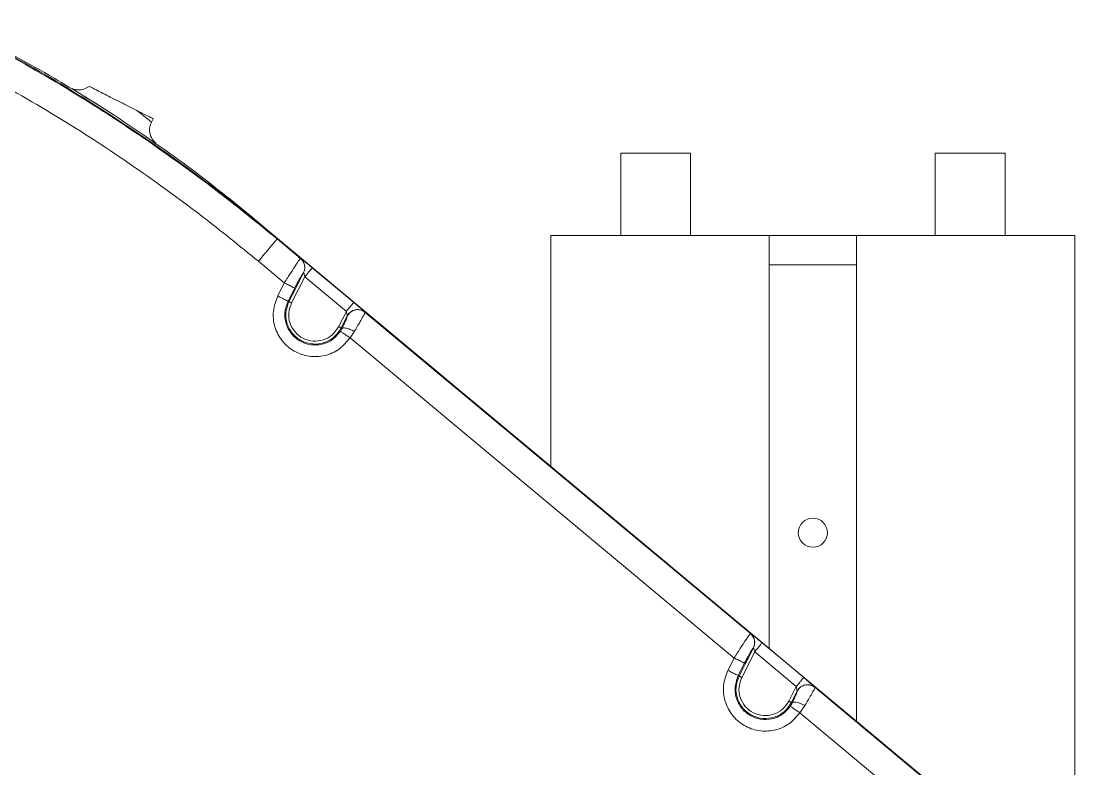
# Model space of a CAD drawing. Header units: millimetres. Extents: x 169 to 14583, y -399 to 10804.
# Drawn here: x 2968.3 to 3149.3, y 2747 to 2875.4 of the extents above; entities that cross this region are included whole.
import ezdxf

# ---------------------------------------------------------------- set-up
doc = ezdxf.new("R2010")
doc.units = ezdxf.units.MM
doc.header["$LTSCALE"] = 35

msp = doc.modelspace()

# ---------------------------------------------------------------- linework, layer by layer
at = {"color": 7, "linetype": 'Continuous', "lineweight": 18}
for p, q in [((2977.248, 2863.742), (2977.252, 2863.74)), ((2984.252, 2859.272), (2984.137, 2859.347)), ((2990.724, 2858.054), (2991.017, 2858.633)), ((2991.382, 2854.482), (2991.406, 2854.466)), ((3071.313, 2852.706), (3071.313, 2838.564)), ((3083.313, 2852.706), (3071.313, 2852.706)), ((3083.313, 2838.564), (3083.313, 2852.706)), ((3125.313, 2852.706), (3125.313, 2838.564)), ((3137.313, 2852.706), (3125.313, 2852.706)), ((3137.313, 2838.564), (3137.313, 2852.706)), ((3012.11, 2838.321), (3008.002, 2841.745)), ((3012.37, 2838.087), (3012.292, 2837.994)), ((3012.292, 2837.994), (3016.328, 2834.63)), ((3012.37, 2838.087), (3147.585, 2725.384)), ((3059.313, 2838.564), (3059.313, 2798.977)), ((3096.813, 2838.564), (3059.313, 2838.564)), ((3096.813, 2838.564), (3111.813, 2838.564)), ((3096.813, 2833.564), (3096.813, 2838.564)), ((3149.313, 2838.564), (3111.813, 2838.564)), ((3111.813, 2838.564), (3111.813, 2833.564)), ((3149.313, 2723.768), (3149.313, 2838.564)), ((3016.328, 2834.63), (3016.339, 2834.628)), ((3009.092, 2834.155), (3013.539, 2830.448)), ((3111.813, 2833.564), (3096.813, 2833.564)), ((3096.813, 2767.72), (3096.813, 2833.564)), ((3111.813, 2755.218), (3111.813, 2833.564)), ((3017.056, 2831.509), (3014.782, 2827.01)), ((3017.056, 2831.509), (3024.191, 2825.561)), ((3012.408, 2828.21), (3013.539, 2830.448)), ((3015.321, 2829.547), (3014.19, 2827.309)), ((3014.19, 2827.309), (3014.337, 2827.235)), ((3024.191, 2825.561), (3022.86, 2822.927)), ((3027.411, 2825.4), (3027.417, 2825.387)), ((3027.417, 2825.387), (3093.587, 2770.234)), ((3023.306, 2822.702), (3023.447, 2822.631)), ((3025.567, 2822.134), (3024.834, 2821.033)), ((3024.834, 2821.033), (3090.798, 2766.052)), ((3093.587, 2770.234), (3093.598, 2770.232)), ((3089.724, 2763.925), (3090.798, 2766.052)), ((3094.315, 2767.112), (3092.098, 2762.725)), ((3094.315, 2767.112), (3101.451, 2761.165)), ((3092.581, 2765.151), (3091.506, 2763.025)), ((3091.506, 2763.025), (3091.653, 2762.951)), ((3101.451, 2761.165), (3100.176, 2758.643)), ((3104.67, 2761.003), (3104.676, 2760.991)), ((3104.676, 2760.991), (3147.507, 2725.291)), ((3102.933, 2757.912), (3102.082, 2756.647)), ((3102.082, 2756.647), (3144.307, 2721.452))]:
    msp.add_line(p, q, dxfattribs=at)
at = {"color": 7, "linetype": 'Continuous', "lineweight": 18, "flags": 128}
for points in [[(3018.336, 2833.044), (3022.332, 2829.714), (3025.471, 2827.097)], [(3016.842, 2832.192), (3015.439, 2829.416), (3014.337, 2827.235)], [(3016.83, 2832.194), (3016.837, 2832.192), (3016.842, 2832.192)], [(3024.348, 2824.765), (3023.765, 2823.61), (3023.306, 2822.702)], [(3024.348, 2824.765), (3024.352, 2824.758), (3024.354, 2824.753)], [(3094.101, 2767.795), (3092.73, 2765.082), (3091.653, 2762.951)], [(3094.09, 2767.797), (3094.096, 2767.796), (3094.101, 2767.795)], [(3095.595, 2768.648), (3099.591, 2765.318), (3102.731, 2762.701)], [(3101.608, 2760.369), (3101.056, 2759.276), (3100.622, 2758.418)], [(3101.608, 2760.369), (3101.611, 2760.362), (3101.614, 2760.356)], [(3100.622, 2758.418), (3100.7, 2758.378), (3100.762, 2758.347)]]:
    msp.add_lwpolyline(points, dxfattribs=at)
at = {"color": 7, "linetype": 'Continuous', "lineweight": 18}
msp.add_circle((3104.313, 2787.564), 2.5, dxfattribs=at)
for points in [[(2955.61, 2875.387), (2960.631, 2872.747), (2970.673, 2867.465), (2985.125, 2858.464), (2999.121, 2848.77), (3007.954, 2841.648), (3012.37, 2838.087)], [(3023.163, 2822.127), (3022.744, 2821.619), (3021.905, 2820.602), (3020.045, 2819.804), (3018.055, 2819.709), (3016.163, 2820.367), (3014.648, 2821.677), (3013.736, 2823.447), (3013.498, 2825.457), (3013.959, 2826.692), (3014.19, 2827.309)], [(3100.43, 2757.769), (3100.005, 2757.27), (3099.154, 2756.273), (3097.294, 2755.505), (3095.315, 2755.434), (3093.441, 2756.106), (3091.944, 2757.42), (3091.047, 2759.185), (3090.817, 2761.184), (3091.276, 2762.411), (3091.506, 2763.025)], [(3070.805, 2638.532), (3064.418, 2644.397), (3051.643, 2656.125), (3031.701, 2672.838), (3011.221, 2688.88), (2990.17, 2704.168), (2968.593, 2718.704), (2946.503, 2732.445), (2923.968, 2745.45), (2908.571, 2753.431), (2900.873, 2757.422)]]:
    msp.add_open_spline(points, degree=3, dxfattribs=at)
for points, knots in [([(2960.7, 2872.83), (2965.174, 2870.483), (2973.162, 2866.293), (2980.783, 2861.47), (2984.137, 2859.347)], [0, 0, 0, 0, 0.55998558, 1, 1, 1, 1]), ([(2964.632, 2870.495), (2969.319, 2867.827), (2978.693, 2862.49), (2991.208, 2854.166), (3002.429, 2846.014), (3009.005, 2840.667), (3012.292, 2837.994)], [0, 0, 0, 0, 0.2799943, 0.5599886, 0.7799943, 1, 1, 1, 1]), ([(2962.451, 2865.991), (2967.036, 2863.375), (2976.208, 2858.143), (2988.455, 2849.988), (2999.438, 2842.006), (3005.874, 2836.772), (3009.092, 2834.155)], [0, 0, 0, 0, 0.2799941, 0.5599888, 0.7799945, 1, 1, 1, 1]), ([(2977.035, 2863.793), (2977.094, 2863.758), (2977.3, 2863.634), (2978.841, 2862.697), (2980.743, 2861.524), (2982.065, 2860.674), (2982.412, 2860.451)], [0, 0, 0, 0, 0.1446488, 0.5092013, 0.8711325, 1, 1, 1, 1]), ([(2980.029, 2864.182), (2979.734, 2864.001), (2979.143, 2863.64), (2978.185, 2863.551), (2977.549, 2863.615), (2977.293, 2863.732), (2977.272, 2863.742)], [0, 0, 0, 0, 0.3535615, 0.70838555, 0.97547827, 1, 1, 1, 1]), ([(2977.718, 2863.647), (2977.587, 2863.656), (2977.432, 2863.667), (2977.293, 2863.732), (2977.272, 2863.742)], [0, 0, 0, 0, 0.8448662, 1, 1, 1, 1]), ([(2988.212, 2860.046), (2987.768, 2860.271), (2986.881, 2860.719), (2985.419, 2861.458), (2983.985, 2862.182), (2982.673, 2862.845), (2981.557, 2863.409), (2980.699, 2863.843), (2980.132, 2864.13), (2980.064, 2864.164), (2980.029, 2864.182)], [0, 0, 0, 0, 0.1281876, 0.256222, 0.3824911, 0.5079715, 0.6292184, 0.7531583, 0.8766335, 1, 1, 1, 1]), ([(2990.726, 2858.058), (2990.683, 2858.093), (2990.596, 2858.163), (2989.833, 2858.783), (2988.826, 2859.567), (2988.212, 2860.046)], [0, 0, 0, 0, 0.27957957, 0.55987093, 1, 1, 1, 1]), ([(2988.212, 2860.046), (2988.612, 2859.844), (2989.419, 2859.436), (2990.292, 2858.995), (2990.904, 2858.686), (2990.978, 2858.648), (2991.015, 2858.63)], [0, 0, 0, 0, 0.2475419, 0.4996674, 0.7520196, 1, 1, 1, 1]), ([(2984.252, 2859.272), (2988.825, 2856.189), (2996.992, 2850.682), (3004.638, 2844.476), (3008.002, 2841.745)], [0, 0, 0, 0, 0.5599828, 1, 1, 1, 1]), ([(2991.496, 2854.443), (2991.264, 2854.653), (2990.723, 2855.146), (2990.39, 2856.18), (2990.387, 2857.218), (2990.616, 2857.785), (2990.726, 2858.058)], [0, 0, 0, 0, 0.232327, 0.5437515, 0.7811384, 1, 1, 1, 1]), ([(3012.292, 2837.994), (3012.222, 2837.91), (3012.081, 2837.741), (3011.224, 2836.712), (3010.181, 2835.461), (3009.455, 2834.59), (3009.092, 2834.155)], [0, 0, 0, 0, 0.27963161, 0.55926324, 0.77963162, 1, 1, 1, 1]), ([(3013.539, 2830.448), (3013.736, 2830.763), (3014.114, 2831.366), (3014.782, 2832.41), (3015.502, 2833.517), (3016.141, 2834.443), (3016.266, 2834.569), (3016.328, 2834.63)], [0, 0, 0, 0, 0.1440622, 0.2762293, 0.5040607, 0.7550786, 1, 1, 1, 1]), ([(3016.328, 2834.63), (3016.503, 2834.449), (3016.852, 2834.085), (3017.056, 2833.397), (3017.051, 2832.745), (3016.904, 2832.377), (3016.83, 2832.194)], [0, 0, 0, 0, 0.2797215, 0.5594431, 0.7797215, 1, 1, 1, 1]), ([(3016.339, 2834.628), (3016.514, 2834.446), (3016.87, 2834.075), (3017.073, 2833.372), (3017.057, 2832.72), (3016.912, 2832.364), (3016.842, 2832.192)], [0, 0, 0, 0, 0.2801303, 0.5706515, 0.7930128, 1, 1, 1, 1]), ([(3016.339, 2834.628), (3016.391, 2834.596), (3016.497, 2834.532), (3017.03, 2834.114), (3017.67, 2833.596), (3018.113, 2833.229), (3018.336, 2833.044)], [0, 0, 0, 0, 0.272346, 0.5508375, 0.7736476, 1, 1, 1, 1]), ([(3018.336, 2833.044), (3018.308, 2833.011), (3018.251, 2832.943), (3017.909, 2832.532), (3017.492, 2832.031), (3017.201, 2831.683), (3017.056, 2831.509)], [0, 0, 0, 0, 0.2796315, 0.559263, 0.7796316, 1, 1, 1, 1]), ([(3015.321, 2829.547), (3015.522, 2829.938), (3015.922, 2830.718), (3016.409, 2831.591), (3016.728, 2832.11), (3016.796, 2832.166), (3016.83, 2832.194)], [0, 0, 0, 0, 0.2809771, 0.5607439, 0.7804724, 1, 1, 1, 1]), ([(3016.842, 2832.192), (3016.845, 2832.19), (3016.851, 2832.187), (3016.877, 2832.132), (3016.923, 2831.996), (3016.989, 2831.77), (3017.033, 2831.598), (3017.056, 2831.509)], [0, 0, 0, 0, 0.102111, 0.207338, 0.4390144, 0.7067815, 1, 1, 1, 1]), ([(3013.539, 2830.448), (3013.784, 2830.324), (3014.293, 2830.067), (3014.879, 2829.771), (3015.236, 2829.59), (3015.294, 2829.561), (3015.321, 2829.547)], [0, 0, 0, 0, 0.27091477, 0.56226065, 0.78908349, 1, 1, 1, 1]), ([(3024.834, 2821.033), (3024.253, 2820.33), (3023.091, 2818.922), (3020.516, 2817.815), (3017.761, 2817.685), (3015.14, 2818.595), (3013.043, 2820.41), (3011.779, 2822.861), (3011.449, 2825.645), (3012.088, 2827.355), (3012.408, 2828.21)], [0, 0, 0, 0, 0.1250078, 0.2499983, 0.3749941, 0.4999966, 0.6249983, 0.749994, 0.8749421, 1, 1, 1, 1]), ([(3012.408, 2828.21), (3012.661, 2828.082), (3013.167, 2827.826), (3013.743, 2827.535), (3014.101, 2827.354), (3014.16, 2827.324), (3014.19, 2827.309)], [0, 0, 0, 0, 0.2796438, 0.5592878, 0.7796441, 1, 1, 1, 1]), ([(3023.306, 2822.702), (3022.942, 2822.149), (3022.214, 2821.044), (3020.422, 2820.075), (3018.436, 2819.827), (3016.496, 2820.367), (3014.91, 2821.609), (3013.932, 2823.355), (3013.649, 2825.372), (3014.107, 2826.614), (3014.337, 2827.235)], [0, 0, 0, 0, 0.125, 0.25, 0.3750001, 0.5, 0.6249999, 0.75, 0.875, 1, 1, 1, 1]), ([(3014.782, 2827.01), (3014.576, 2826.451), (3014.164, 2825.332), (3014.417, 2823.515), (3015.299, 2821.943), (3016.727, 2820.824), (3018.474, 2820.339), (3020.263, 2820.561), (3021.876, 2821.433), (3022.532, 2822.429), (3022.86, 2822.927)], [0, 0, 0, 0, 0.1250138, 0.2499976, 0.3749934, 0.4999935, 0.6249893, 0.7499895, 0.8749111, 1, 1, 1, 1]), ([(3014.337, 2827.235), (3014.348, 2827.23), (3014.37, 2827.218), (3014.49, 2827.158), (3014.633, 2827.085), (3014.733, 2827.035), (3014.782, 2827.01)], [0, 0, 0, 0, 0.27964182, 0.55928722, 0.77964357, 1, 1, 1, 1]), ([(3025.471, 2827.097), (3025.443, 2827.063), (3025.385, 2826.993), (3025.026, 2826.563), (3024.604, 2826.056), (3024.324, 2825.721), (3024.191, 2825.561)], [0, 0, 0, 0, 0.2811087, 0.5753863, 0.7979753, 1, 1, 1, 1]), ([(3025.471, 2827.097), (3025.751, 2826.862), (3026.307, 2826.396), (3026.903, 2825.88), (3027.098, 2825.702), (3027.163, 2825.643)], [0, 0, 0, 0, 0.4048865, 0.8038985, 1, 1, 1, 1]), ([(3024.191, 2825.561), (3024.217, 2825.458), (3024.266, 2825.257), (3024.317, 2825.009), (3024.348, 2824.831), (3024.348, 2824.786), (3024.348, 2824.765)], [0, 0, 0, 0, 0.3164834, 0.6133292, 0.8194465, 1, 1, 1, 1]), ([(3027.411, 2825.4), (3027.122, 2825.576), (3026.543, 2825.927), (3025.566, 2825.843), (3024.788, 2825.428), (3024.495, 2824.986), (3024.348, 2824.765)], [0, 0, 0, 0, 0.2795018, 0.5590034, 0.7795016, 1, 1, 1, 1]), ([(3024.354, 2824.753), (3024.551, 2825.029), (3024.943, 2825.582), (3025.872, 2825.893), (3026.751, 2825.822), (3027.195, 2825.532), (3027.417, 2825.387)], [0, 0, 0, 0, 0.27950177, 0.5590034, 0.77950171, 1, 1, 1, 1]), ([(3027.417, 2825.387), (3027.398, 2825.326), (3027.359, 2825.198), (3026.981, 2824.513), (3026.396, 2823.497), (3025.868, 2822.63), (3025.567, 2822.134)], [0, 0, 0, 0, 0.2395675, 0.4969322, 0.7119654, 1, 1, 1, 1]), ([(3027.163, 2825.643), (3027.205, 2825.604), (3027.365, 2825.46), (3027.392, 2825.425), (3027.411, 2825.4)], [0, 0, 0, 0, 0.2661359, 1, 1, 1, 1]), ([(3024.354, 2824.753), (3024.347, 2824.697), (3024.333, 2824.585), (3024.105, 2824.034), (3023.802, 2823.365), (3023.566, 2822.876), (3023.447, 2822.631)], [0, 0, 0, 0, 0.2785628, 0.5581107, 0.7788705, 1, 1, 1, 1]), ([(3022.86, 2822.927), (3022.924, 2822.895), (3023.05, 2822.831), (3023.194, 2822.759), (3023.284, 2822.714), (3023.298, 2822.706), (3023.306, 2822.702)], [0, 0, 0, 0, 0.2796422, 0.5592876, 0.7796439, 1, 1, 1, 1]), ([(3023.447, 2822.631), (3023.4, 2822.536), (3023.315, 2822.367), (3023.209, 2822.2), (3023.163, 2822.127)], [0, 0, 0, 0, 0.5639413, 1, 1, 1, 1]), ([(3023.163, 2822.127), (3023.202, 2822.102), (3023.283, 2822.048), (3023.732, 2821.755), (3024.281, 2821.396), (3024.654, 2821.151), (3024.834, 2821.033)], [0, 0, 0, 0, 0.2684549, 0.5591533, 0.7870081, 1, 1, 1, 1]), ([(3025.567, 2822.134), (3025.307, 2822.255), (3024.767, 2822.508), (3024.076, 2822.702), (3023.616, 2822.741), (3023.502, 2822.667), (3023.447, 2822.631)], [0, 0, 0, 0, 0.27015244, 0.56245755, 0.78984518, 1, 1, 1, 1]), ([(3090.798, 2766.052), (3090.995, 2766.366), (3091.374, 2766.969), (3092.042, 2768.013), (3092.761, 2769.121), (3093.4, 2770.047), (3093.526, 2770.172), (3093.587, 2770.234)], [0, 0, 0, 0, 0.1440622, 0.2762293, 0.5040607, 0.7550786, 1, 1, 1, 1]), ([(3093.587, 2770.234), (3093.762, 2770.052), (3094.112, 2769.689), (3094.316, 2769.001), (3094.311, 2768.348), (3094.163, 2767.981), (3094.09, 2767.797)], [0, 0, 0, 0, 0.2797215, 0.5594431, 0.7797215, 1, 1, 1, 1]), ([(3093.598, 2770.232), (3093.773, 2770.05), (3094.13, 2769.679), (3094.332, 2768.976), (3094.316, 2768.324), (3094.171, 2767.967), (3094.101, 2767.795)], [0, 0, 0, 0, 0.2801303, 0.5706515, 0.7930128, 1, 1, 1, 1]), ([(3093.598, 2770.232), (3093.651, 2770.2), (3093.756, 2770.136), (3094.29, 2769.718), (3094.93, 2769.2), (3095.372, 2768.833), (3095.595, 2768.648)], [0, 0, 0, 0, 0.272346, 0.5508375, 0.7736476, 1, 1, 1, 1]), ([(3092.581, 2765.151), (3092.781, 2765.542), (3093.182, 2766.322), (3093.668, 2767.195), (3093.987, 2767.714), (3094.056, 2767.77), (3094.09, 2767.797)], [0, 0, 0, 0, 0.2809771, 0.5607439, 0.7804724, 1, 1, 1, 1]), ([(3094.101, 2767.795), (3094.104, 2767.794), (3094.111, 2767.791), (3094.136, 2767.736), (3094.183, 2767.6), (3094.248, 2767.374), (3094.292, 2767.202), (3094.315, 2767.112)], [0, 0, 0, 0, 0.10211098, 0.207338, 0.43901435, 0.70678151, 1, 1, 1, 1]), ([(3095.595, 2768.648), (3095.567, 2768.614), (3095.511, 2768.547), (3095.168, 2768.135), (3094.751, 2767.635), (3094.461, 2767.287), (3094.315, 2767.112)], [0, 0, 0, 0, 0.2796315, 0.559263, 0.7796316, 1, 1, 1, 1]), ([(3090.798, 2766.052), (3091.043, 2765.928), (3091.552, 2765.671), (3092.139, 2765.375), (3092.495, 2765.194), (3092.553, 2765.165), (3092.581, 2765.151)], [0, 0, 0, 0, 0.2709148, 0.5622607, 0.7890835, 1, 1, 1, 1]), ([(3102.082, 2756.647), (3101.493, 2755.957), (3100.315, 2754.576), (3097.74, 2753.511), (3094.999, 2753.414), (3092.403, 2754.344), (3090.331, 2756.164), (3089.087, 2758.607), (3088.769, 2761.376), (3089.405, 2763.075), (3089.724, 2763.925)], [0, 0, 0, 0, 0.1250078, 0.2499983, 0.3749941, 0.4999967, 0.6249983, 0.749994, 0.8749417, 1, 1, 1, 1]), ([(3089.724, 2763.925), (3089.977, 2763.798), (3090.483, 2763.542), (3091.059, 2763.251), (3091.417, 2763.07), (3091.476, 2763.04), (3091.506, 2763.025)], [0, 0, 0, 0, 0.2796438, 0.5592878, 0.7796441, 1, 1, 1, 1]), ([(3100.622, 2758.418), (3100.258, 2757.865), (3099.53, 2756.759), (3097.738, 2755.79), (3095.752, 2755.542), (3093.812, 2756.083), (3092.226, 2757.324), (3091.247, 2759.071), (3090.965, 2761.088), (3091.423, 2762.33), (3091.653, 2762.951)], [0, 0, 0, 0, 0.125, 0.25, 0.3750001, 0.5, 0.6249999, 0.75, 0.875, 1, 1, 1, 1]), ([(3092.098, 2762.725), (3091.892, 2762.166), (3091.48, 2761.047), (3091.733, 2759.231), (3092.615, 2757.659), (3094.042, 2756.54), (3095.79, 2756.054), (3097.579, 2756.276), (3099.192, 2757.149), (3099.848, 2758.145), (3100.176, 2758.643)], [0, 0, 0, 0, 0.12501384, 0.24999757, 0.37499341, 0.49999351, 0.62498935, 0.74998945, 0.87491115, 1, 1, 1, 1]), ([(3091.653, 2762.951), (3091.664, 2762.945), (3091.686, 2762.934), (3091.805, 2762.873), (3091.949, 2762.801), (3092.048, 2762.751), (3092.098, 2762.725)], [0, 0, 0, 0, 0.2796418, 0.5592872, 0.7796436, 1, 1, 1, 1]), ([(3102.731, 2762.701), (3102.702, 2762.667), (3102.644, 2762.597), (3102.286, 2762.167), (3101.863, 2761.66), (3101.584, 2761.325), (3101.451, 2761.165)], [0, 0, 0, 0, 0.28110873, 0.57538629, 0.79797528, 1, 1, 1, 1]), ([(3102.731, 2762.701), (3103.011, 2762.466), (3103.566, 2762), (3104.162, 2761.484), (3104.358, 2761.305), (3104.422, 2761.246)], [0, 0, 0, 0, 0.4048865, 0.8038985, 1, 1, 1, 1]), ([(3101.614, 2760.356), (3101.608, 2760.303), (3101.595, 2760.197), (3101.382, 2759.679), (3101.098, 2759.047), (3100.874, 2758.581), (3100.762, 2758.347)], [0, 0, 0, 0, 0.2786089, 0.5581601, 0.7788824, 1, 1, 1, 1]), ([(3101.451, 2761.165), (3101.476, 2761.061), (3101.525, 2760.861), (3101.577, 2760.613), (3101.608, 2760.434), (3101.608, 2760.39), (3101.608, 2760.369)], [0, 0, 0, 0, 0.3164834, 0.6133292, 0.8194465, 1, 1, 1, 1]), ([(3104.67, 2761.003), (3104.381, 2761.179), (3103.802, 2761.531), (3102.826, 2761.447), (3102.048, 2761.032), (3101.754, 2760.59), (3101.608, 2760.369)], [0, 0, 0, 0, 0.2795018, 0.5590034, 0.7795016, 1, 1, 1, 1]), ([(3101.614, 2760.356), (3101.81, 2760.633), (3102.202, 2761.186), (3103.132, 2761.497), (3104.01, 2761.425), (3104.454, 2761.136), (3104.676, 2760.991)], [0, 0, 0, 0, 0.2795018, 0.5590034, 0.7795017, 1, 1, 1, 1]), ([(3104.676, 2760.991), (3104.659, 2760.933), (3104.623, 2760.812), (3104.267, 2760.163), (3103.715, 2759.204), (3103.215, 2758.378), (3102.933, 2757.912)], [0, 0, 0, 0, 0.24006948, 0.49697332, 0.71627631, 1, 1, 1, 1]), ([(3104.422, 2761.246), (3104.465, 2761.208), (3104.625, 2761.064), (3104.651, 2761.029), (3104.67, 2761.003)], [0, 0, 0, 0, 0.2661359, 1, 1, 1, 1]), ([(3100.176, 2758.643), (3100.239, 2758.611), (3100.366, 2758.547), (3100.51, 2758.474), (3100.599, 2758.429), (3100.614, 2758.421), (3100.622, 2758.418)], [0, 0, 0, 0, 0.2796422, 0.5592876, 0.7796439, 1, 1, 1, 1]), ([(3100.762, 2758.347), (3100.707, 2758.238), (3100.61, 2758.045), (3100.484, 2757.853), (3100.43, 2757.769)], [0, 0, 0, 0, 0.5650097, 1, 1, 1, 1]), ([(3102.933, 2757.912), (3102.764, 2757.993), (3102.413, 2758.163), (3101.874, 2758.351), (3101.36, 2758.468), (3100.943, 2758.482), (3100.82, 2758.391), (3100.762, 2758.347)], [0, 0, 0, 0, 0.17657827, 0.36699666, 0.56363808, 0.79052101, 1, 1, 1, 1]), ([(3100.43, 2757.769), (3100.468, 2757.743), (3100.549, 2757.688), (3100.991, 2757.387), (3101.534, 2757.019), (3101.904, 2756.768), (3102.082, 2756.647)], [0, 0, 0, 0, 0.2680635, 0.5586567, 0.7866753, 1, 1, 1, 1])]:
    msp.add_open_spline(points, degree=3, knots=knots, dxfattribs=at)

doc.saveas('drawing.dxf')
